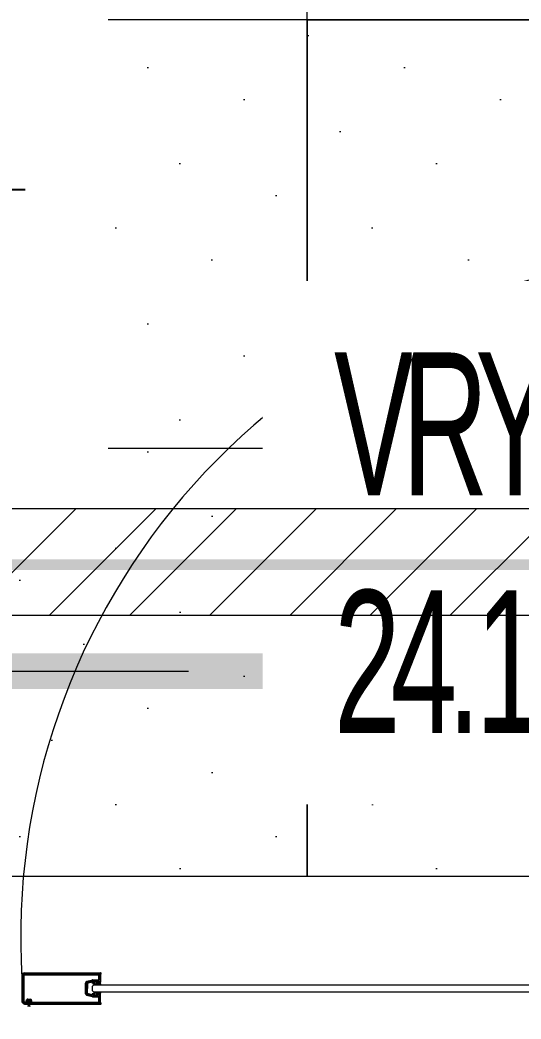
# Model space of a CAD drawing. Header units: millimetres. Extents: x -81374 to 485233, y -39075 to 157313.
# Drawn here: x 47686 to 48387, y 13484 to 14884 of the extents above; entities that cross this region are included whole.
import ezdxf
from ezdxf.enums import TextEntityAlignment as Align

# ---------------------------------------------------------------- set-up
doc = ezdxf.new("R2010")
doc.units = ezdxf.units.MM
doc.linetypes.add('CENTER', pattern=[2, 1.25, -0.25, 0.25, -0.25])
doc.linetypes.add('HIDDEN', pattern=[0.375, 0.25, -0.125])
for name, color, linetype in [('2', 7, 'Continuous'), ('ceilings', 253, 'Continuous'), ('CEN', 252, 'CENTER'), ('HVAC-SECTIONS', 7, 'Continuous'), ('M-HVAC VRV PIPE', 152, 'Continuous'), ('M-HVAC-TEXT', 7, 'Continuous')]:
    doc.layers.add(name, color=color, linetype=linetype)
for name, color, linetype, lineweight in [('CB-AC CABLE TRAY', 213, 'Continuous', 15), ('G-IMPT', 8, 'Continuous', 5), ('P-PIPE-IDEN', 7, 'Continuous', 9)]:
    doc.layers.add(name, color=color, linetype=linetype, lineweight=lineweight)
doc.styles.add('Arial_2', font='arial.ttf', dxfattribs={"height": 75})
doc.styles.add('ROMAND', font='romand__.ttf')
doc.styles.add('romans', font='stylu.ttf', dxfattribs={"height": 125})
doc.styles.get("Standard").update_dxf_attribs({"font": 'arial.ttf'})
doc.dimstyles.new('Vayucon', dxfattribs={"dimtxt": 200, "dimasz": 150, "dimexe": 0, "dimexo": 0, "dimgap": 9e-05, "dimtad": 1, "dimdec": 0, "dimrnd": 5, "dimzin": 0, "dimdsep": 46, "dimtxsty": 'ROMAND', "dimcen": 90, "dimclre": 99, "dimclrt": 7, "dimadec": 0, "dimazin": 0, "dimtfac": 1, "dimtdec": 0, "dimtofl": 0, "dimtmove": 1, "dimatfit": 3, "dimfxl": 1, "dimtolj": 1, "dimtzin": 0, "dimarcsym": 0})

# ---------------------------------------------------------------- blocks, each defined once
blk = doc.blocks.new('ng')
at = {"layer": 'CEN', "color": 9, "linetype": 'HIDDEN', "lineweight": 0, "ltscale": 1500, "true_color": 0xc7c8ca}
blk.add_lwpolyline([(41677, 27139), (41677, 25472.8), (37577, 25472.8), (37577, 27139)], dxfattribs=at)
blk = doc.blocks.new('A$C4A242C7C')
at = {"layer": '2', "color": 6, "linetype": 'Continuous'}
for p, q in [((0, 4), (0, 115.4)), ((0.4, 115.8), (0.6, 115.8)), ((1.4, 115), (13, 115)), ((2, 113), (10.5, 113)), ((2, 4), (2, 113)), ((10.5, 103.9), (10.5, 113)), ((10.6, 103.4), (12.8, 95.2)), ((14, 111.3), (12.5, 111.3)), ((12.5, 104.8), (12.5, 111.3)), ((14, 104.8), (12.5, 104.8)), ((14.8, 103.8), (12.5, 103.8)), ((12.5, 103.8), (14.7, 95.7)), ((13, 115), (13, 112.6)), ((14.7, 112.6), (13, 112.6)), ((14, 110), (14, 111.3)), ((14, 106.1), (14, 104.8)), ((14.3, 109.8), (15, 110)), ((14.3, 106.3), (15, 106.1)), ((14.7, 112.6), (15.2, 110.4)), ((14.8, 103.8), (15.2, 105.6)), ((30.3, 112.6), (29.8, 110.4)), ((30.2, 103.8), (29.8, 105.6)), ((30.7, 109.8), (30, 110)), ((30.7, 106.3), (30, 106.1)), ((30.2, 103.8), (32.5, 103.8)), ((32, 112.6), (30.3, 112.6)), ((32.5, 103.8), (30.3, 95.7)), ((31, 111.3), (32.5, 111.3)), ((31, 110), (31, 111.3)), ((31, 106.1), (31, 104.8)), ((31, 104.8), (32.5, 104.8)), ((32, 115), (32, 112.6)), ((43.6, 115), (32, 115)), ((34.4, 103.4), (32.2, 95.2)), ((32.5, 104.8), (32.5, 111.3)), ((34.5, 113), (43, 113)), ((34.5, 103.9), (34.5, 113)), ((43, 14.2), (43, 113)), ((44.6, 115.8), (44.4, 115.8)), ((45, 11.7), (45, 115.4)), ((14.7, 95.7), (22.5, 95.7)), ((30.3, 93.7), (14.7, 93.7)), ((30.3, 95.7), (22.5, 95.7)), ((4, 2), (41, 2)), ((4, 0), (41, 0)), ((38.5, 8.4), (38.5, 11.7)), ((42.5, 13.7), (40.5, 13.7)), ((40.5, 8.8), (40.5, 11.3)), ((42.5, 6.4), (40.5, 6.4)), ((44, 11.7), (40.9, 11.7)), ((44, 8.4), (40.9, 8.4)), ((43, 4), (43, 5.9)), ((44, 11.6), (44, 11.7)), ((44, 8.4), (44, 8.5)), ((44.4, 11.2), (44.5, 11.2)), ((44.4, 8.9), (44.5, 8.9)), ((45, 4), (45, 8.4))]:
    blk.add_line(p, q, dxfattribs=at)
for centre, radius, start, end in [((0.4, 115.4), 0.4, 90, 180), ((0.6, 115.4), 0.4, 0, 90), ((1.4, 115.4), 0.4, 180, 270), ((12.5, 103.9), 2, 180, 195), ((14.2, 110), 0.2, 180, 285), ((14.2, 106.1), 0.2, 75, 180), ((14.8, 110.3), 0.4, 285, 15), ((14.8, 105.7), 0.4, 345, 75), ((30.1, 110.3), 0.4, 165, 255), ((30.1, 105.7), 0.4, 105, 195), ((30.8, 110), 0.2, 255, 0), ((30.8, 106.1), 0.2, 0, 105), ((32.5, 103.9), 2, 345, 0), ((43.6, 115.4), 0.4, 270, 0), ((44.4, 115.4), 0.4, 90, 180), ((44.6, 115.4), 0.4, 0, 90), ((14.7, 95.7), 2, 195, 270), ((30.3, 95.7), 2, 270, 345), ((4, 4), 4, 180, 270), ((4, 4), 2, 180, 270), ((40.5, 11.7), 2, 90, 180), ((40.5, 8.4), 2, 180, 270), ((40.9, 11.3), 0.4, 90, 180), ((40.9, 8.8), 0.4, 180, 270), ((41, 4), 4, 270, 0), ((41, 4), 2, 270, 0), ((42.5, 14.2), 0.5, 270, 0), ((42.5, 5.9), 0.5, 0, 90), ((44.4, 11.6), 0.4, 180, 270), ((44.4, 8.5), 0.4, 90, 180), ((44.5, 11.7), 0.5, 270, 0), ((44.5, 8.4), 0.5, 0, 90)]:
    blk.add_arc(centre, radius, start, end, dxfattribs=at)
blk = doc.blocks.new('floor plan 1')
at = {"layer": 'G-IMPT', "color": 8, "ltscale": 500}
for p, q in [((10472.2, -52579.6), (10471.5, -52577.2)), ((10472.4, -52579.6), (10471.9, -52577.2)), ((10472.2, -52579.6), (10473.5, -52579.6)), ((10472.2, -52584.9), (10472.2, -52579.6)), ((10472.2, -52581.4), (10473.5, -52581.4)), ((10472.2, -52583.2), (10473.5, -52583.2)), ((10472.6, -52579.6), (10472.4, -52577.2)), ((10472.8, -52579.6), (10472.8, -52577.2)), ((10473, -52579.6), (10473.3, -52577.2)), ((10473.3, -52579.6), (10473.7, -52577.2)), ((10473.5, -52579.6), (10474.2, -52577.2)), ((10473.5, -52584.9), (10473.5, -52579.6)), ((10382.1, -52597.5), (9635.7, -52597.5)), ((10382.1, -52597.5), (10383.5, -52598.9)), ((10472.2, -52584.9), (10473.5, -52584.9)), ((9635.7, -52607), (10382.1, -52607)), ((10383.5, -52605.6), (10382.1, -52607)), ((10383.5, -52598.9), (10383.5, -52605.6))]:
    blk.add_line(p, q, dxfattribs=at)
blk.add_arc((9533.6, -52674.5), 950.6, 272.8185, 3.4941, dxfattribs=at)
at = {"layer": 'CEN', "linetype": 'Continuous'}
blk.add_blockref('ng', (-28240.4, -78519.6), dxfattribs=at)
at = {"layer": 'G-IMPT', "color": 8, "ltscale": 500, "xscale": 0.9523809523809528, "yscale": 0.9523809523809528, "zscale": 0.9523809523809528, "rotation": 90}
blk.add_blockref('A$C4A242C7C', (10482.3, -52623.7), dxfattribs=at)
at = {"layer": 'G-IMPT', "color": 8, "ltscale": 500}
for rotation, p in [(359.9992, (39680.6, -4989.6, 0)), (359.9992, (35886.7, -10139.3, 0)), (270.0008, (28873.3, -20643.5, 0)), (359.9992, (11975.3, -26935.4, 0)), (359.9992, (15267.6, -26935.4, 0)), (359.9992, (26686.3, -26987.7, 0)), (270.0008, (15861.1, -28615, 0)), (89.9992, (23697.8, -33300.6, 0)), (89.9992, (23597.9, -35337.7, 0)), (89.9992, (23597.9, -37388.3, 0)), (359.9992, (13750.4, -37781.5, 0)), (89.9992, (23697.8, -40746.8, 0)), (89.9992, (23597.8, -44302.5, 0)), (89.9992, (23597.8, -46399.1, 0)), (89.9992, (23697.8, -48339.8, 0)), (89.9992, (23697.8, -54280, 0)), (359.9992, (27418.1, -55702.4, 0)), (89.9992, (9671.9, -65856.5, 0)), (359.9992, (4684.1, -67403.4, 0)), (359.9992, (8737.2, -67403.4, 0))]:
    blk.add_attdef('PARTITIONTYPE', text='', height=200, rotation=rotation, dxfattribs=at).set_placement(p, align=Align.MIDDLE_CENTER)
mesh = blk.add_polyface(dxfattribs=at)
corners = [(10372.4, -52597.6), (10372.8, -52593.2), (10374, -52593.2), (10373.4, -52597.6)]
mesh.append_faces([[corners[k] for k in face] for face in [(0, 1, 2, 3)]], dxfattribs={"color": 8})
mesh = blk.add_polyface(dxfattribs=at)
corners = [(10373.4, -52597.6), (10374, -52593.2), (10374.4, -52595.4), (10373.7, -52596.6)]
mesh.append_faces([[corners[k] for k in face] for face in [(0, 1, 2, 3)]], dxfattribs={"color": 8})
mesh = blk.add_polyface(dxfattribs=at)
corners = [(10373.7, -52596.6), (10374.4, -52595.4), (10376.2, -52595.5), (10376, -52596.5)]
mesh.append_faces([[corners[k] for k in face] for face in [(0, 1, 2, 3)]], dxfattribs={"color": 8})
mesh = blk.add_polyface(dxfattribs=at)
corners = [(10376, -52596.5), (10376.2, -52595.5), (10376.6, -52595.6), (10376.4, -52597.2)]
mesh.append_faces([[corners[k] for k in face] for face in [(0, 1, 2, 3)]], dxfattribs={"color": 8})
mesh = blk.add_polyface(dxfattribs=at)
corners = [(10376.4, -52597.2), (10376.6, -52595.6), (10376.8, -52595.6), (10376.7, -52596.5)]
mesh.append_faces([[corners[k] for k in face] for face in [(0, 1, 2, 3)]], dxfattribs={"color": 8})
mesh = blk.add_polyface(dxfattribs=at)
corners = [(10376.7, -52596.5), (10376.8, -52595.6), (10377.5, -52595.6), (10377.4, -52596.5)]
mesh.append_faces([[corners[k] for k in face] for face in [(0, 1, 2, 3)]], dxfattribs={"color": 8})
mesh = blk.add_polyface(dxfattribs=at)
corners = [(10377.4, -52596.5), (10377.5, -52595.6), (10377.8, -52594.9), (10377.8, -52597.1)]
mesh.append_faces([[corners[k] for k in face] for face in [(0, 1, 2, 3)]], dxfattribs={"color": 8})
mesh = blk.add_polyface(dxfattribs=at)
corners = [(10377.8, -52597.1), (10377.8, -52594.9), (10378, -52595.7), (10378, -52596.5)]
mesh.append_faces([[corners[k] for k in face] for face in [(0, 1, 2, 3)]], dxfattribs={"color": 8})
mesh = blk.add_polyface(dxfattribs=at)
corners = [(10378, -52596.5), (10378, -52595.7), (10379.2, -52595.8), (10379, -52596.4)]
mesh.append_faces([[corners[k] for k in face] for face in [(0, 1, 2, 3)]], dxfattribs={"color": 8})
mesh = blk.add_polyface(dxfattribs=at)
corners = [(10379, -52596.4), (10379.2, -52595.8), (10379.9, -52595.8), (10379.2, -52597.2)]
mesh.append_faces([[corners[k] for k in face] for face in [(0, 1, 2, 3)]], dxfattribs={"color": 8})
mesh = blk.add_polyface(dxfattribs=at)
corners = [(10372.4, -52607), (10372.8, -52611.3), (10374, -52611.3), (10373.4, -52607)]
mesh.append_faces([[corners[k] for k in face] for face in [(3, 2, 1, 0)]], dxfattribs={"color": 8})
mesh = blk.add_polyface(dxfattribs=at)
corners = [(10373.4, -52607), (10374, -52611.3), (10374.4, -52609.2), (10373.7, -52607.9)]
mesh.append_faces([[corners[k] for k in face] for face in [(3, 2, 1, 0)]], dxfattribs={"color": 8})
mesh = blk.add_polyface(dxfattribs=at)
corners = [(10373.7, -52607.9), (10374.4, -52609.2), (10376.2, -52609), (10376, -52608)]
mesh.append_faces([[corners[k] for k in face] for face in [(3, 2, 1, 0)]], dxfattribs={"color": 8})
mesh = blk.add_polyface(dxfattribs=at)
corners = [(10376, -52608), (10376.2, -52609), (10376.6, -52609), (10376.4, -52607.3)]
mesh.append_faces([[corners[k] for k in face] for face in [(3, 2, 1, 0)]], dxfattribs={"color": 8})
mesh = blk.add_polyface(dxfattribs=at)
corners = [(10376.4, -52607.3), (10376.6, -52609), (10376.8, -52609), (10376.7, -52608)]
mesh.append_faces([[corners[k] for k in face] for face in [(3, 2, 1, 0)]], dxfattribs={"color": 8})
mesh = blk.add_polyface(dxfattribs=at)
corners = [(10376.7, -52608), (10376.8, -52609), (10377.5, -52608.9), (10377.4, -52608.1)]
mesh.append_faces([[corners[k] for k in face] for face in [(3, 2, 1, 0)]], dxfattribs={"color": 8})
mesh = blk.add_polyface(dxfattribs=at)
corners = [(10377.4, -52608.1), (10377.5, -52608.9), (10377.8, -52609.7), (10377.8, -52607.4)]
mesh.append_faces([[corners[k] for k in face] for face in [(3, 2, 1, 0)]], dxfattribs={"color": 8})
mesh = blk.add_polyface(dxfattribs=at)
corners = [(10377.8, -52607.4), (10377.8, -52609.7), (10378, -52608.9), (10378, -52608.1)]
mesh.append_faces([[corners[k] for k in face] for face in [(3, 2, 1, 0)]], dxfattribs={"color": 8})
mesh = blk.add_polyface(dxfattribs=at)
corners = [(10378, -52608.1), (10378, -52608.9), (10379.2, -52608.8), (10379, -52608.1)]
mesh.append_faces([[corners[k] for k in face] for face in [(3, 2, 1, 0)]], dxfattribs={"color": 8})
mesh = blk.add_polyface(dxfattribs=at)
corners = [(10379, -52608.1), (10379.2, -52608.8), (10379.9, -52608.8), (10379.2, -52607.4)]
mesh.append_faces([[corners[k] for k in face] for face in [(3, 2, 1, 0)]], dxfattribs={"color": 8})
blk = doc.blocks.new('GRID')
at = {"layer": 'ceilings', "lineweight": 5, "transparency": 33554597}
h = blk.add_hatch(dxfattribs=at)
h.set_pattern_fill('DOTS', color=8, scale=80, angle=45)
h.paths.add_polyline_path([(56229.9, 61282.6), (56229.9, 61882.6), (56829.9, 61882.6), (56829.9, 61282.6)])
at = {"layer": 'ceilings', "color": 8, "lineweight": 5}
blk.add_lwpolyline([(56229.9, 61282.6), (56229.9, 61882.6), (56829.9, 61882.6), (56829.9, 61282.6)], close=True, dxfattribs=at)
blk = doc.blocks.new('*U197')
at = {"layer": 'CB-AC CABLE TRAY', "true_color": 0xa953a0}
h = blk.add_hatch(dxfattribs=at)
h.set_pattern_fill('ANSI31', color=215, scale=25)
h.set_pattern_definition([(45, (-896806.93, 1102758.66), (-56.1266008, 56.1266008), [])])
h.paths.add_polyline_path([(-88704.9, -150.4), (-88704.9, -0.6), (-80742.6, -0.6), (-80742.6, -150.4)])
at = {"layer": 'CB-AC CABLE TRAY', "color": 215, "true_color": 0xa953a0}
blk.add_lwpolyline([(-88704.9, -150.4), (-88704.9, -0.6), (-80742.6, -0.6), (-80742.6, -150.4)], close=True, dxfattribs=at)

msp = doc.modelspace()

# ---------------------------------------------------------------- linework, layer by layer
at = {"layer": 'CEN', "color": 11, "linetype": 'HIDDEN', "lineweight": 0, "ltscale": 1500, "const_width": 50}
msp.add_lwpolyline([(44734.2, 12305.3), (44734.2, 13971.5), (48834.2, 13971.5), (48834.2, 12305.3)], dxfattribs=at)

# ---------------------------------------------------------------- block references
at = {"linetype": 'Continuous', "rotation": 180}
msp.add_blockref('floor plan 1', (58170.8, -39075.4), dxfattribs=at)
at = {"layer": 'ceilings', "rotation": 270}
for p in [(-13194.8, 71713.9), (-13794.8, 70513.9), (-13194.8, 70513.9)]:
    msp.add_blockref('GRID', p, dxfattribs=at)
at = {"layer": 'ceilings', "xscale": -1, "rotation": 269.9999999999999}
for p in [(-13794.8, -41945.8), (-13194.8, -41945.8)]:
    msp.add_blockref('GRID', p, dxfattribs=at)

# ---------------------------------------------------------------- next in the draw order: texts
at = {"layer": 'M-HVAC-TEXT', "insert": (46515.2, 14312.8), "char_height": 200, "width": 1193.907, "attachment_point": 7, "style": 'romans', "bg_fill": 2}
msp.add_mtext('{\\W0.75;\\T0.75;\\C171;S-5/8-7RMT \\P\\pxt5.333333;L-3/8-7RMT}', dxfattribs=at)
at = {"layer": 'P-PIPE-IDEN', "insert": (48125.5, 14418.1), "char_height": 200, "width": 751.409, "attachment_point": 1, "style": 'Arial_2', "bg_fill": 2}
msp.add_mtext('{\\W0.6;\\T0.75;\\C1;VRY-24-63-I\\P24.1TR}', dxfattribs=at)

# ---------------------------------------------------------------- next in the draw order: linework, layer by layer
at = {"layer": 'M-HVAC VRV PIPE', "color": 171, "linetype": 'Continuous', "const_width": 15}
msp.add_lwpolyline([(40832.9, 13992), (40832.9, 14120.8), (48945.9, 14120.8), (48946.2, 14609.2)], dxfattribs=at)

# ---------------------------------------------------------------- next in the draw order: block references
at = {"layer": 'CB-AC CABLE TRAY', "color": 4, "linetype": 'HIDDEN', "rotation": 359.9997198436913}
msp.add_blockref('*U197', (129764.9, 14199.6), dxfattribs=at)

# ---------------------------------------------------------------- next in the draw order: leaders
at = {"layer": 'HVAC-SECTIONS', "linetype": 'Continuous'}
msp.add_leader([(46425.3, 14120.8), (46425.3, 14646.6), (47692.8, 14646.6)], dimstyle='Vayucon', override={"dimgap": 9e-05, "dimtad": 0}, dxfattribs=at)

doc.saveas('drawing.dxf')
